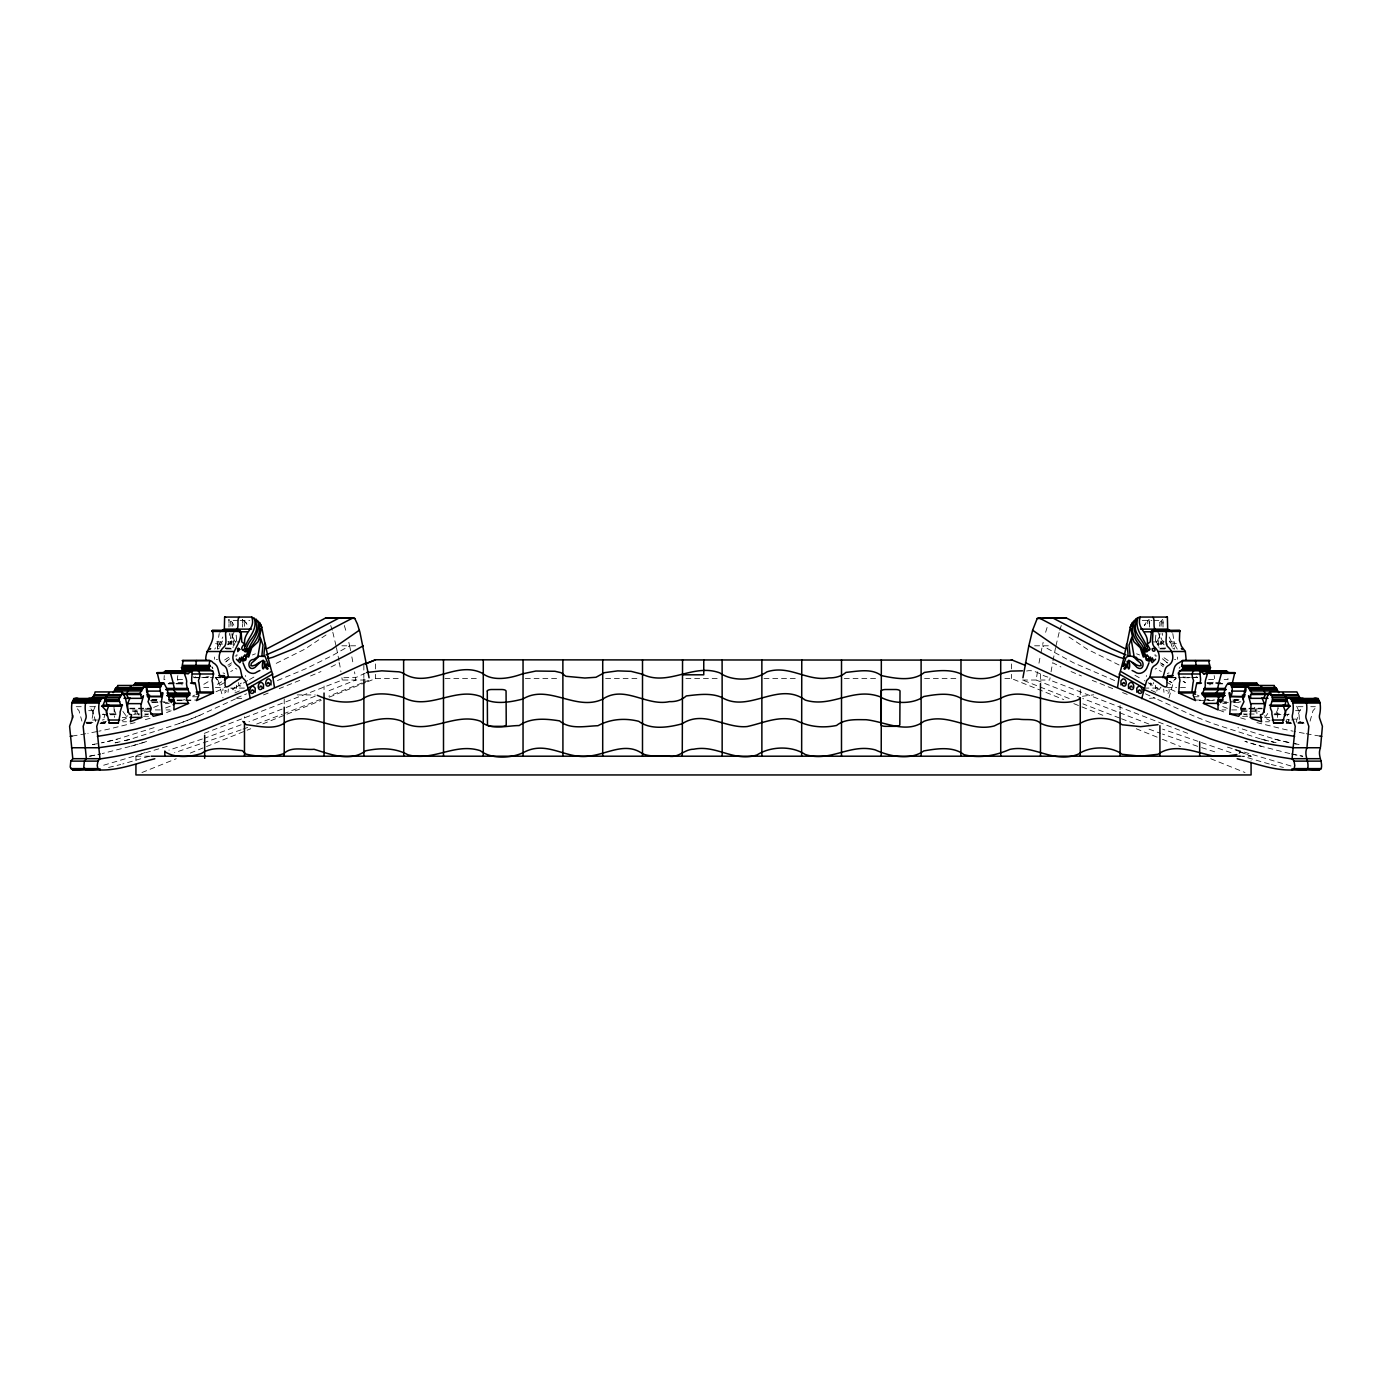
<?xml version="1.0" encoding="UTF-8"?>
<svg xmlns="http://www.w3.org/2000/svg" width="1392" height="1392" viewBox="0 0 1392 1392"><rect width="100%" height="100%" fill="white"/><g stroke="black" fill="none" stroke-linecap="round" stroke-linejoin="round"><path stroke-width="0.75" stroke-dasharray="5 3.75" d="M230.985 626.313L230.393 620.362L229.228 619.353M244.557 626.313L243.965 620.362L242.8 619.353M229.019 623.372A105.409 78.091 90 0 0 228.949 619.475A105.409 78.091 -90 0 1 229.019 623.372L228.967 627.009M242.591 623.372A105.409 78.091 -90 0 0 242.521 619.475A105.409 78.091 90 0 1 242.591 623.372L242.539 627.009M1209.909 684.986L1210.257 683.402C1213.111 684.377 1215.599 679.296 1214.155 675.572M233.369 645.488L233.317 641.503A98.032 72.628 90 0 0 233.125 637.606L233.09 637.292M1149.2 619.353L1148.035 620.362L1147.443 626.313M214.368 657.041L214.525 659.269M87.139 723.179L91.228 722.9L93.02 713.939A4.82 3.584 90 0 1 93.438 710.459L95.352 706.179M1277.491 717.402L1278.013 707.24M160.289 709.92L146.717 709.92L146.821 707.954M1155.847 635.135L1155.343 640.042M1256.732 708.632L1256.924 714.044L1258.351 714.496M1160.006 623.529L1159.588 626.261M238.571 682.567C238.954 691.737 245.062 679.992 240.224 683.785M1158.631 645.488L1158.683 641.503A98.032 72.628 -90 0 1 1158.875 637.606L1158.91 637.292M1146.312 676.495L1146.382 675.503M1159.223 633.569L1160.841 644.061L1163.173 643.191L1163.886 640.877M1155.012 655.667L1155.047 655.336A13.589 10.057 -90 0 0 1155.099 654.466M229.767 633.221L229.454 635.361M1155.36 685.247L1155.656 688.466M1163.677 689.075L1163.973 692.294M1278.152 708.632L1275.611 714.166M231.176 633.778L230.202 640.059L227.923 641.799M164.273 675.572L163.995 679.592L167.858 679.592M177.845 675.572C176.401 679.296 178.889 684.377 181.743 683.402L182.091 684.986M215.638 643.539L217.587 644.061L219.205 633.569M233.334 633.116L232.046 638.423A23.786 17.626 90 0 0 231.524 640.181L231.368 640.685A5.933 4.402 -90 0 1 230.741 641.956L227.87 644.861M1069.195 698.506L1022.581 680.027L1022.929 677.782M1187.724 733.375L1049.725 680.027L1050.073 677.782M232.777 633.569L231.159 644.061L228.827 643.191L228.114 640.877M1037.475 671.814L1036.153 680.027L1080.766 697.723M217.396 649.194L217.5 648.55A7.83 5.794 -90 0 0 217.57 647.019L217.552 644.444L214.768 649.09M1161.015 687.074L1159.014 689.806L1157.152 687.161M1177.475 659.269L1177.632 657.041M1051.047 671.814L1052.63 662.731L1060.93 666.959M182.978 700.037L184.997 699.654M1038.971 663.184L1040.155 656.885M133.649 714.496L135.076 714.044L135.268 708.632M1052.996 660.782L1055.571 647.593M1168.984 697.897L1173.856 680.531M1040.903 652.987L1043.147 642.321M1149.496 698.349L1155.412 697.897M1055.954 645.801L1059.19 632.281M1156.822 691.024L1157.483 688.083L1144.328 680.601M224.39 691.111C229.854 688.013 221.572 698.871 222.998 688.883M1296.196 722.257L1299.432 710.668L1303.051 706.701L1297.222 706.701M1310.081 721.143L1313.004 710.668L1316.623 706.701L1310.794 706.701M1045.618 632.281L1047.706 625.513M232.951 647.558L233.23 646.619M1059.764 630.211L1061.278 625.513M1156.787 642.008L1158.875 637.606M228.027 692.294L228.323 689.075M236.344 688.466L236.64 685.247M219.814 647.054L220.789 644.444M1254.644 707.275L1255.549 711.416L1252.991 715.07M218.213 646.323L222.859 637.014M233.943 645.488L234.848 643.295M221.276 643.295L222.529 640.999M218.179 648.968L219.24 648.133M1156.543 668.369L1155.134 669.117M1177.232 649.09L1174.448 644.444L1174.43 647.019A7.83 5.794 -90 0 0 1174.5 648.55L1174.604 649.194M1236.461 699.271L1234.13 702.612L1233.521 701.481M235.265 642.373L236.553 640.442M152.041 702.612L157.87 702.612L158.479 701.481M1264.301 715.871L1265.867 716.306L1269.121 711.416M122.879 711.416L126.254 716.097M195.315 676.738L194.515 677.73L193.349 676.843M208.887 676.738L202.275 677.73M1146.121 622.589A15.573 11.536 90 0 0 1144.468 625.6A15.573 11.536 -90 0 1 1146.121 622.589L1148.035 620.362M1185.079 676.843L1183.913 677.73L1183.113 676.738M1191.674 677.73L1198.651 676.843M228.723 666.803L231.142 664.75M228.81 657.215L223.799 660.556M229.61 658.781L227.766 660.278A88.966 65.911 90 0 0 224.564 662.975A88.966 65.911 -90 0 1 227.766 660.278M1238.967 753.42L1240.115 752.48A21.559 8.021 0 0 1 1240.69 752.011L1251.077 756.204L1251.077 760.363M1162.772 619.353L1159.693 622.589A15.573 11.536 -90 0 0 1158.04 625.6M326.059 634.978L304.778 649.194L272.919 664.993M110.246 714.427L116.389 714.166M1175.666 659.564L1174.483 659.634M1239.524 752.968L1239.524 751.558L1235.731 750.027M365.383 673.049L356.456 677.278L340.588 677.852M217.517 659.634L216.334 659.564M203.789 684.325L206.416 682.776A181.43 134.398 90 0 0 208.8 681.297M217.361 684.325L219.988 682.776A181.43 134.398 -90 0 0 222.372 681.297A181.43 134.398 90 0 1 219.988 682.776M220.301 685.021L225.661 681.958M247.672 680.601L234.517 688.083L235.178 691.024M249.551 679.54L257.085 675.259M348.853 642.321L349.618 645.801L332.618 655.423L306.24 668.56L277.373 680.566M1176.362 643.539L1166.653 644.061M102.817 714.166C107.723 713.156 99.511 724.867 106.366 721.3M331.07 666.959L339.37 662.731L340.953 671.814M192.844 695.983L194.654 695.113M235.526 698.871L199.996 715.192A831.355 615.873 -90 0 1 177.985 723.944L130.831 739.117A546.482 404.846 -90 0 1 122.792 741.118A546.482 404.846 90 0 0 130.831 739.117M234.935 692.955L240.851 690.258M236.588 697.897L246.541 693.842M231.646 662.818L230.011 663.775A33.808 25.039 90 0 0 228.688 664.802L227.888 665.132M216.004 691.754L221.502 689.266M158.305 705.5L153.642 707.414M121.991 720.656L128.081 717.402L122.27 717.402M232.742 670.526L232.534 670.613A76.664 56.794 90 0 0 230.707 671.483M170.276 706.196L164.639 708.337M310.555 675.973L320.978 671.553M299.767 680.375L279.253 688.622M263.506 694.921L269.439 692.555M135.929 760.363L135.929 756.204L148.004 751.332M365.539 680.027L342.275 680.027L204.276 733.375M363.956 682.219L369.419 680.027L369.071 677.782M141.967 772.525L176.21 758.744M190.304 753.072L250.734 728.747M262.81 723.892L284.977 714.983M286.996 714.166L321.239 700.385M329.295 697.148L365.539 682.567M367.558 681.749L375.614 678.513L399.487 678.513M329.121 690.676L355.847 680.027L354.525 671.814M362.129 682.95L328.773 696.157M315.201 696.157L284.055 708.337M320.821 699.289L284.229 713.539M252.422 654.971L255.397 653.805M166.535 712.565L172.869 710.129M282.141 709.067L249.011 721.769M241.112 724.78L204.363 738.299M256.65 724.031L282.315 714.287M241.06 729.843L174.574 752.707M242.991 729.13L248.768 727.024M1168.984 672.928L1167.279 673.432M202.397 738.978L168.919 750.149M154.094 727.651L117.259 739.117A546.482 404.846 -90 0 1 101.599 742.823A546.482 404.846 90 0 0 117.259 739.117M167.197 746.338L101.059 765.983M149.153 756.326L122.705 763.999M145.307 719.664L151.432 717.854M147.935 714.287L144.803 715.036M126.133 716.306L127.699 715.871M130.831 746.251A698.749 517.633 90 0 0 147.082 741.31A698.749 517.633 -90 0 1 130.831 746.251L102.225 753.559M135.111 722.622L109.202 728.99A1213.546 899.006 90 0 1 98.815 731.2M108.576 767.462L120.686 764.504M1082.402 696.296L1093.729 694.782M72.193 736.072L77.639 735.167A1213.546 899.006 90 0 0 86.008 733.671M100.711 723.179C104.678 725.476 109.011 717.593 102.277 720.029M297.192 694.904L315.271 694.956M1155.308 656.032L1156.943 655.945M238.154 620.362L230.393 620.362L232.307 622.589A15.573 11.536 90 0 1 233.96 625.6A15.573 11.536 -90 0 0 232.307 622.589M240.085 620.362L249.777 620.362M1142.223 620.362L1151.915 620.362M1153.846 620.362L1161.607 620.362L1161.015 626.313M216.578 641.921L222.389 641.921M228.201 641.921L239.842 641.921M1152.158 641.921L1163.799 641.921M1169.611 641.921L1175.422 641.921M217.587 644.061L225.347 644.061M227.279 644.061L235.039 644.061M1156.961 644.061L1164.721 644.061M341.858 645.801L357.379 645.801M1034.621 645.801L1050.142 645.801M225.33 648.011L231.316 648.22M1160.684 648.22L1166.67 648.011M225.26 648.272L231.82 648.481M1160.18 648.481L1166.74 648.272M226.391 648.933L232.203 648.933M1159.797 648.933L1165.609 648.933M193.94 677.539L199.769 677.539M201.701 677.539L213.341 677.539M215.273 677.539L221.084 677.539M1170.916 677.539L1176.727 677.539M1178.659 677.539L1190.299 677.539M1192.231 677.539L1198.06 677.539M194.515 677.73L200.326 677.73M215.847 677.73L221.659 677.73M1170.341 677.73L1176.153 677.73M1183.913 677.73L1189.725 677.73M445.057 678.513L479.77 678.513M525.341 678.513L560.054 678.513M605.624 678.513L640.337 678.513M685.908 678.513L718.446 678.513M764.017 678.513L798.73 678.513M844.3 678.513L879.013 678.513M924.584 678.513L959.297 678.513M1004.867 678.513L1011.375 678.513L1063.749 699.584M177.567 679.592L183.379 679.592M1208.621 679.592L1214.433 679.592M1224.142 679.592L1228.005 679.592L1227.727 675.572M1022.581 680.027L1049.725 680.027M169.215 683.002L185.084 682.828M1206.916 682.828L1222.785 683.002M169.459 683.089L184.962 683.089M1207.038 683.089L1222.541 683.089M168.171 683.402L174.766 683.542M175.914 683.402L184.457 683.542M1207.543 683.542L1216.086 683.402M1217.234 683.542L1223.829 683.402M168.449 683.855L174.278 683.855M176.21 683.855L183.97 683.855M1208.03 683.855L1215.79 683.855M1217.722 683.855L1223.551 683.855M203.771 687.387L211.532 687.387M215.412 687.387L225.104 687.387M1166.896 687.387L1176.588 687.387M1180.468 687.387L1188.229 687.387M230.637 688.083L248.089 688.083M1143.911 688.083L1161.363 688.083M192.688 696.766L198.499 696.766M1193.501 696.766L1199.312 696.766M236.692 698.349L242.504 698.349M152.076 699.55L157.905 699.55M1234.095 699.55L1239.924 699.55M151.45 700.072L159.21 700.072M177.167 700.037L196.55 700.037M1195.45 700.037L1214.833 700.037M1232.79 700.072L1240.55 700.072M150.51 700.437L158.27 700.437M1233.73 700.437L1241.49 700.437M177.062 700.594L192.583 700.594M1199.417 700.594L1214.938 700.594M151.102 701.846L170.503 701.846M1221.497 701.846L1240.898 701.846M163.682 702.612L167.562 702.612M1224.438 702.612L1228.318 702.612M1234.13 702.612L1239.959 702.612M165.317 703.395L169.18 703.395M1222.82 703.395L1226.683 703.395M81.206 706.701L75.377 706.701L78.996 710.668L81.919 721.143M94.778 706.701L88.949 706.701L92.568 710.668L95.804 722.257M129.943 708.215L151.258 708.215M1240.742 708.215L1262.057 708.215M129.752 708.806L143.324 708.806M145.273 708.806L151.084 708.806M1240.916 708.806L1246.727 708.806M1248.676 708.806L1262.248 708.806M166.1 709.92L169.981 709.92M1222.019 709.92L1225.9 709.92M1231.711 709.92L1245.283 709.92L1245.179 707.954M132.397 710.094L149.831 710.094M1242.169 710.094L1259.603 710.094M88.688 710.668L96.448 710.668M1295.552 710.668L1303.312 710.668M132.571 711.416L142.262 711.416M144.194 711.416L150.023 711.416M1241.977 711.416L1247.806 711.416M1249.738 711.416L1259.429 711.416M109.289 713.818L117.676 713.852M135.076 714.044L142.837 714.044M144.768 714.044L148.648 714.044M1243.352 714.044L1247.232 714.044M1249.163 714.044L1256.924 714.044M1274.324 713.852L1282.711 713.818M102.486 714.427L108.298 714.427M1275.942 714.427L1281.754 714.427M1283.702 714.427L1289.514 714.427M110.229 714.74L117.989 714.74M1274.011 714.74L1281.771 714.74M143.585 716.306L149.396 716.306M1242.604 716.306L1248.415 716.306M1269.73 717.402L1263.919 717.402L1270.009 720.656M92.585 720.029L100.346 720.029M1289.723 720.029C1282.989 717.593 1287.322 725.476 1291.289 723.179M1291.654 720.029C1298.98 716.41 1299.101 723.944 1304.861 723.179M122.635 721.769L126.515 721.769M1265.485 721.769L1269.365 721.769M86.095 722.257L93.856 722.257M101.616 722.257L105.496 722.257M1286.504 722.257L1290.384 722.257M1298.144 722.257L1305.905 722.257M87.94 722.57L93.769 722.57M101.512 722.57L105.392 722.57M1286.608 722.57L1290.488 722.57M1298.231 722.57L1304.06 722.57M86.165 722.813L93.925 722.813M100.937 722.9L105.548 722.813M1286.452 722.813L1291.063 722.9M1298.075 722.813L1305.835 722.813M86.443 723.214L94.204 723.214M100.015 723.214L105.827 723.214M1286.173 723.214L1291.985 723.214M1297.796 723.214L1305.557 723.214M135.929 756.204L150.371 756.204M1239.524 756.204L1251.077 756.204L1234.965 749.714M235.057 655.945L236.692 656.032M1026.583 671.014C1036.083 668.821 1042.173 677.173 1050.856 677.521M1319.807 736.072L1314.361 735.167A1213.546 899.006 -90 0 1 1305.992 733.671M1172.76 648.133L1173.821 648.968M1285.634 721.3C1292.489 724.867 1284.277 713.156 1289.183 714.166M1247.197 715.036L1244.065 714.287M224.721 673.432L223.016 672.928M1289.775 753.559L1261.169 746.251A698.749 517.633 90 0 1 1244.918 741.31A698.749 517.633 -90 0 0 1261.169 746.251M1290.941 765.983L1224.803 746.338M1271.314 764.504L1283.424 767.462M1256.889 722.622L1282.798 728.99A1213.546 899.006 -90 0 0 1293.185 731.2M1274.741 739.117A546.482 404.846 -90 0 0 1290.401 742.823A546.482 404.846 90 0 1 1274.741 739.117L1237.906 727.651M1261.169 739.117A546.482 404.846 -90 0 0 1269.208 741.118A546.482 404.846 90 0 1 1261.169 739.117L1214.015 723.944A831.355 615.873 -90 0 1 1192.004 715.192L1156.474 698.871M1269.295 763.999L1242.847 756.326M1240.568 717.854L1246.693 719.664M1230.998 752.707L1162.581 729.13M1201.609 747.608L1217.426 752.707M1164.112 665.132L1163.468 664.941A33.808 25.039 90 0 0 1161.989 663.775L1160.354 662.818M1197.659 746.338L1162.494 734.071M208.087 677.73L206.921 676.843M1227.361 708.337L1221.724 706.196M1149.009 729.13L1160.58 733.375M1238.358 707.414L1233.695 705.5M236.866 669.117L235.457 668.369M1148.905 724.031L1082.767 698.506M1119.551 718.028L1082.889 703.865M1121.534 718.777L1135.35 724.031M1219.131 710.129L1225.465 712.565M1136.603 653.805L1139.578 654.971M1239.524 751.558L1240.707 752.011M1112.747 688.622L1092.233 680.375M1122.561 692.555L1128.494 694.921M1073.824 703.639L1106.048 716.602M1136.255 728.747L1160.423 738.473M1162.442 739.291L1180.573 746.582M1210.779 758.744L1245.022 772.525M1114.627 680.566L1073.493 662.783L1042.382 645.801M1071.022 671.553L1081.445 675.973M1159.258 670.526L1159.466 670.613A76.664 56.794 -90 0 1 1161.293 671.483M1207.003 699.654L1209.022 700.037M1170.498 689.266L1175.996 691.754M1151.149 690.258L1157.065 692.955M1145.459 693.842L1155.308 698.349M1197.346 695.113L1199.156 695.983M1119.081 664.993L1087.222 649.194L1065.941 634.978M1164.077 641.799L1161.798 640.059L1160.824 633.778M1166.339 681.958L1171.699 685.021M1134.915 675.259L1142.449 679.54M233.125 637.606L235.213 642.008M1185.584 682.776A181.43 134.398 -90 0 1 1183.2 681.297A181.43 134.398 90 0 0 1185.584 682.776L1188.211 684.325M1172.012 682.776A181.43 134.398 -90 0 1 1169.628 681.297A181.43 134.398 90 0 0 1172.012 682.776L1174.639 684.325M1168.201 660.556L1163.19 657.215M1160.858 664.75L1163.277 666.803M1164.13 644.861L1161.259 641.956A5.933 4.402 -90 0 1 1160.632 640.685L1160.476 640.181A23.786 17.626 -90 0 0 1159.954 638.423L1158.666 633.116M1164.234 660.278A88.966 65.911 90 0 1 1167.436 662.975A88.966 65.911 -90 0 0 1164.234 660.278L1162.39 658.781M157.87 702.612L155.539 699.271M1163.312 664.802L1163.468 664.941A33.808 25.039 -90 0 0 1161.989 663.775M1040.52 673.78L1040.485 679.174M1169.141 637.014L1173.787 646.323M1197.485 677.73L1196.685 676.738M243.965 620.362L245.879 622.589A15.573 11.536 90 0 1 247.532 625.6A15.573 11.536 -90 0 0 245.879 622.589M116.058 714.427L113.848 708.632M218.144 680.531L223.016 697.897M1155.447 640.442L1156.735 642.373M139.009 715.07L136.451 711.416L137.356 707.275M1169.471 640.999L1170.724 643.295M1157.152 643.295L1158.057 645.488M1171.211 644.444L1172.186 647.054M344.294 625.513L346.382 632.281M330.722 625.513L332.236 630.211M1158.77 646.619L1159.049 647.558M1296.648 706.179L1298.562 710.459A4.82 3.584 -90 0 1 1298.98 713.939L1299.415 720.029M1169.002 688.883C1170.428 698.871 1162.146 688.013 1167.61 691.111M1151.776 683.785C1146.938 679.992 1153.046 691.737 1153.429 682.567M332.81 632.281L336.046 645.801M234.848 687.161L232.986 689.806L230.985 687.074M349.618 645.801L351.097 652.987M336.429 647.593L339.004 660.782M351.845 656.885L353.029 663.184M1162.546 635.361L1162.233 633.221M1172.795 633.569L1174.413 644.061M232.412 626.261L231.994 623.529M341.927 677.782L342.275 680.027M236.657 640.042L236.153 635.135M236.988 655.667L236.953 655.336A13.589 10.057 90 0 1 236.901 654.466M113.987 707.24L114.509 717.402M245.618 675.503L245.688 676.495M1163.033 627.009L1162.981 623.372A105.409 78.091 90 0 1 1163.051 619.475A105.409 78.091 -90 0 0 1162.981 623.372M1149.461 627.009L1149.409 623.372A105.409 78.091 -90 0 1 1149.479 619.475A105.409 78.091 90 0 0 1149.409 623.372M1120.073 705.605L1120.073 709.798M1080.262 689.562L1080.262 695.791M1011.375 663.932L1011.375 672.266M1011.375 674.337L1011.375 678.513M375.614 663.932L375.614 672.266M375.614 674.337L375.614 678.513M363.851 665.063L363.851 677.608M324.04 686.047L324.04 689.579M284.212 698.906L284.212 707.188M244.47 716.723L244.47 718.063M1179.163 668.369A7.064 5.237 -90 0 1 1180.103 666.925M1304.2 733.34A1213.546 899.006 -90 0 1 1295.273 731.618M93.02 713.939A4.82 3.584 -90 0 1 93.438 710.459M96.727 731.618A1213.546 899.006 90 0 1 87.8 733.34M217.57 647.019A7.83 5.794 90 0 1 217.5 648.55M231.368 640.685A5.933 4.402 90 0 1 230.741 641.956M199.996 715.192A831.355 615.873 90 0 1 177.985 723.944M1294.142 743.589A546.482 404.846 90 0 0 1299.484 744.581A546.482 404.846 -90 0 1 1294.142 743.589M1174.5 679.888A100.415 74.385 90 0 0 1176.118 678.165A100.415 74.385 -90 0 1 1174.5 679.888M1291.393 753.925A599.395 444.048 90 0 0 1302.79 756.256A599.395 444.048 -90 0 1 1291.393 753.925M1271.209 741.588A546.482 404.846 90 0 0 1276.829 742.823A546.482 404.846 -90 0 1 1271.209 741.588M92.516 744.581A546.482 404.846 -90 0 0 97.858 743.589A546.482 404.846 90 0 1 92.516 744.581M212.837 668.369A7.064 5.237 -90 0 0 211.897 666.925A7.064 5.237 90 0 1 212.837 668.369M215.882 678.165A100.415 74.385 -90 0 0 217.5 679.888A100.415 74.385 90 0 1 215.882 678.165M89.21 756.256A599.395 444.048 -90 0 0 100.607 753.925A599.395 444.048 90 0 1 89.21 756.256M115.171 742.823A546.482 404.846 -90 0 0 120.791 741.588A546.482 404.846 90 0 1 115.171 742.823"/><path stroke-width="1.5" d="M602.701 756.204L602.719 659.93M1172.047 631.794L1167.662 629.132L1167.383 617.056L1140.239 617.056C1136.029 629.01 1149.096 632.142 1147.269 644.061L1150.227 641.921L1151.515 630.976C1155.169 632.055 1149.583 643.73 1154.977 647.471C1160.267 652.082 1161.346 662.279 1154.229 665.828A7.064 5.237 -90 0 0 1151.358 670.37L1149.931 677.104L1152.298 678.791A181.43 134.398 -90 0 0 1158.44 682.776C1171.507 692.903 1164.652 682.411 1168.079 675.52C1173.647 681.506 1172.569 667.742 1176.014 664.993A10.022 7.43 -90 0 1 1178.659 662.957L1182.521 660.695L1181.704 665.846L1183.339 668.16L1178.38 672.771L1179.946 680.444A5.986 4.437 -90 0 1 1179.494 682.654L1178.711 692.955L1195.537 700.594L1193.083 695.095L1194.806 692.468L1196.685 683.402L1201.453 683.002M1208.778 660.504C1208.082 662.505 1213.006 669.97 1207.49 670.613M1245.248 692.398C1247.667 688.657 1243.874 681.645 1241.333 684.185M124.01 698.349L141.462 698.349L140.244 692.729L144.768 685.49L146.404 685.96L149.048 699.376L148.022 701.655L151.258 708.215L150.023 711.416L153.277 716.306L162.22 714.044L161.315 701.899L163.003 692.92L162.151 692.642L161.176 696.661L147.604 696.661L146.873 694.086M1140.239 617.056C1132.601 618.031 1133.245 626.713 1135.002 632.281C1135.367 641.26 1147.861 646.166 1143.511 655.615A2.349 1.74 -90 0 0 1144.642 656.798L1146.364 656.485L1147.078 654.64M241.495 657.041L242.747 661.252L245.671 660.121A4.211 3.115 90 0 0 246.193 658.19L244.922 654.64M247.063 649.768L245.775 650.882L245.479 648.637L247.706 648.933L248.489 655.615A2.349 1.74 90 0 1 247.358 656.798L245.636 656.485M219.953 631.794L224.338 629.132L224.617 617.056L251.761 617.056L259.451 622.589A15.573 11.536 90 0 1 261.766 627.461L264.863 643.052A16.112 11.936 -90 0 1 265.367 644.322L268.273 658.468L272.71 657.302L294.756 648.411L353.22 617.752L354.751 618.413L357.361 623.947L359.954 632.281L369.071 677.782M205.825 660.104C204.815 649.438 216.265 641.712 212.245 630.524L239.72 630.419L241.251 633.377L241.773 641.921L244.731 644.061C242.904 632.142 255.971 629.01 251.761 617.056M1137.821 617.996C1134.358 629.497 1143.128 636.683 1146.643 646.323M146.752 692.398L146.23 686.83L160.706 686.813L162.238 683.281L163.995 683.246L167.301 689.423L169.111 699.271L171.442 702.612L173.408 699.55L173.93 702.177A54.358 40.264 90 0 1 173.965 707.954L173.861 709.92L188.581 703.395C184.631 697.618 187.172 694.73 189.799 695.408C190.008 692.329 185.432 687.091 186.702 681.158C185.849 674.702 181.482 672.301 188.39 673.571C196.829 665.219 186.946 686.03 195.315 683.402L197.194 692.468L198.917 695.095L196.463 700.594L213.289 692.955L212.506 682.654A5.986 4.437 90 0 1 212.054 680.444C212.663 676.912 215.969 669.778 209.566 670.161L182.422 670.161C181.273 667.203 183.031 662.592 183.222 660.504M1197.224 682.828C1205.211 685.96 1195.067 663.897 1203.854 674.128C1210.727 670.283 1204.759 678.478 1205.176 683.211C1206.551 687.596 1200.878 694.556 1202.357 694.817C1205.42 696.035 1206.881 697.009 1203.419 703.395L1218.139 709.92L1218.035 707.954A54.358 40.264 -90 0 1 1218.07 702.177L1218.592 699.55L1222.472 699.55M1237.175 758.762C1255.253 763.251 1273.297 770.611 1292.176 769.985L1294.125 768.61L1294.786 765.548L1294.055 761.128L1292.072 758.692L1295.256 726.293L1292.455 718.115A5.899 4.367 -90 0 1 1292.35 715.297C1293.742 709.903 1294.577 696.418 1286.869 698.349L1284.607 706.196L1283.929 704.961M1305.296 769.045L1319.32 769.985L1321.269 768.61C1322.992 761.198 1317.163 755.543 1320.503 747.748L1293.359 747.748L1275.907 745.19A546.482 404.846 -90 0 1 1247.597 739.117L1200.443 723.944A831.355 615.873 -90 0 1 1178.432 715.192C1129.156 690.693 1076.416 673.606 1028.81 645.801L1032.62 630.211L1037.249 618.413L1065.924 617.752L1124.388 648.411M108.959 705.152L107.01 710.459A4.82 3.584 90 0 0 106.592 713.939L106.505 715.592M101.807 706.249L121.191 706.249L122.27 704.665L120.582 710.459A4.82 3.584 90 0 0 120.164 713.939L118.372 722.9L109.429 722.813L106.14 710.668L102.521 706.701C104.33 702.316 106.888 693.529 109.446 692.938M245.114 658.433C243.548 662.957 241.46 654.136 245.549 656.154M1299.971 698.227L1296.892 691.928L1269.748 691.928L1266.772 697.601A11.38 8.439 -90 0 0 1266.233 699.55L1264.162 710.616L1262.596 714.183L1260.439 714.74L1261.604 721.769L1251.93 718.742L1250.347 717.402L1251.008 705.1L1248.537 695.774L1250.538 698.349L1267.99 698.349M1264.11 712.356L1264.441 703.639L1261.918 697.914M1135.924 619.144L1135.907 619.475A105.409 78.091 -90 0 0 1135.837 623.372C1132.775 634.317 1143.632 639.346 1145.546 648.776M209.566 670.161C209.339 667.133 208.034 656.38 213.341 662.957A10.022 7.43 90 0 1 215.986 664.993C219.431 667.742 218.353 681.506 223.921 675.52C227.348 682.411 220.493 692.903 233.56 682.776A181.43 134.398 90 0 0 239.702 678.791L242.069 677.104L240.642 670.37A7.064 5.237 90 0 0 237.771 665.828C223.694 655.649 245.009 643.191 239.72 630.419M77.987 698.349C70.279 696.418 71.114 709.903 72.506 715.297A5.899 4.367 -90 0 1 72.419 718.115L69.6 726.293L72.784 758.692L70.801 761.128L70.209 767.183L72.68 769.985L86.704 769.045M92.029 698.227L94.378 694.973L121.522 694.973L122.252 691.928L125.228 697.601A11.38 8.439 90 0 1 125.767 699.55L127.838 710.616L129.404 714.183L131.561 714.74L130.396 721.769L141.653 717.402L140.992 705.1L143.463 695.774L141.462 698.349M108.071 704.961L107.393 706.196L105.131 698.349C97.423 696.418 98.258 709.903 99.65 715.297A5.899 4.367 90 0 1 99.563 718.115L96.744 726.293L99.928 758.692L97.945 761.128L97.214 765.548L97.875 768.61L99.824 769.985C118.703 770.611 136.747 763.251 154.825 758.762M1132.862 623.529C1130.669 633.76 1136.063 641.155 1141.84 648.167A32.173 23.821 -90 0 1 1142.78 651.038L1143.319 653.37M1232.303 683.211L1234.791 672.684L1207.142 672.58M523.044 673.728L535.868 671.031L554.938 671.275L561.08 672.701L565.848 676.286L584.866 678.026L595.985 677.278L604.372 672.684L617.735 670.874L631.063 671.344L643.226 674.424M1134.045 656.119L1131.539 641.503A98.032 72.628 -90 0 1 1131.731 637.606L1131.766 637.292M1123.066 666.211L1126.111 657.285L1129.817 655.667A12.998 9.622 -90 0 1 1129.991 654.292L1128.999 645.14L1131.731 637.606M1320.608 746.617L1322.4 726.293L1319.581 718.115A5.899 4.367 -90 0 1 1319.494 715.297C1320.886 709.903 1321.721 696.418 1314.013 698.349M257.955 656.119L260.461 641.503A98.032 72.628 90 0 0 260.269 637.606L260.234 637.292M1151.515 630.976L1179.755 630.524L1179.442 640.337L1181.443 646.219L1185.358 651.508L1186.175 660.104M268.934 666.211L265.141 656.467L258.442 656.241L253.779 659.425C246.541 659.443 247.828 672.197 254.927 667.464L259.73 662.731M1144.015 650.238C1145.703 643.957 1148.017 653.875 1144.937 649.768M1127.868 655.667L1127.903 655.336A13.589 10.057 -90 0 0 1127.903 652.43L1126.633 644.322A16.112 11.936 -90 0 1 1127.155 643.052L1130.234 627.461A15.573 11.536 -90 0 1 1132.549 622.589L1134.463 620.362M1307.036 746.617L1308.828 726.293L1306.009 718.115A5.899 4.367 -90 0 1 1305.922 715.297C1307.314 709.903 1308.149 696.418 1300.441 698.349M1306.931 747.748C1303.591 755.543 1309.42 761.198 1307.697 768.61L1305.748 769.985L1291.724 769.045M130.082 697.914L127.559 703.639L127.89 712.356M147.604 696.661L148.039 694.921M1144.415 654.275L1145.494 655.18L1144.485 652.657M1282.554 692.938C1285.094 693.529 1287.722 702.299 1289.479 706.701L1285.86 710.668L1282.571 722.813L1273.628 722.9L1271.836 713.939A4.82 3.584 -90 0 0 1271.418 710.459C1267.573 704.839 1276.638 700.193 1269.748 691.928M1250.538 698.349L1250.642 694.538L1252.017 693.407L1247.006 685.438L1245.596 685.96L1242.952 699.376L1243.978 701.655L1240.742 708.215L1241.977 711.416L1238.723 716.306L1229.78 714.044L1230.685 701.899L1228.997 692.92L1229.849 692.642L1230.824 696.661L1244.396 696.661L1245.127 694.086M1278.9 692.729L1276.568 688.814L1249.442 688.814M1218.592 699.55L1220.558 702.612C1225.412 696.592 1222.976 688.588 1227.866 683.576C1232.929 683.054 1233.225 691.702 1230.824 696.661M196.394 694.277L200.1 691.981L198.934 682.654A5.986 4.437 90 0 1 198.482 680.444C201.335 674.528 199.717 670.892 195.228 668.456C197.246 666.577 195.106 661.583 196.794 660.504M1117.55 687.335L1119.881 672.614A20.932 15.521 -90 0 1 1120.56 670.666L1124.197 656.746M1022.929 677.782L1028.81 645.801M1162.929 677.73L1164.93 670.37A7.064 5.237 -90 0 1 1167.801 665.828C1174.918 662.279 1173.839 652.082 1168.549 647.471C1163.155 643.73 1168.741 632.055 1165.087 630.976M149.57 694.973L148.509 699.219M1254.905 684.185L1256.906 683.281L1258.49 685.508M142.558 688.814L115.432 688.814L113.1 692.729M159.802 686.83L161.176 696.661M248.681 653.37L249.22 651.038A32.173 23.821 90 0 1 250.16 648.167C255.937 641.155 261.331 633.76 259.138 623.529M115.432 688.814L116.389 687.631L143.533 687.631M1141.684 698.61L1146.712 680.531A100.415 74.385 -90 0 0 1148.974 678.165L1149.931 677.104L1169.315 677.104M121.522 694.973L118.807 699.41L121.191 706.249M174.522 696.661L175.757 694.208L176.227 695.408M251.534 691.111C251.882 687.979 255.067 691.389 253.361 692.955C248.837 695.843 248.733 685.769 253.274 686.204L255.206 688.17L255.171 692.294M259.834 687.283C260.182 684.151 263.366 687.561 261.679 689.127C257.155 692.015 257.033 681.941 261.592 682.376L263.506 684.342L263.488 688.466M267.368 683.785C267.699 680.653 270.901 684.064 269.195 685.63C264.671 688.518 264.567 678.443 269.108 678.861L271.04 680.845L271.005 684.968M1215.773 695.408L1216.243 694.208L1217.478 696.661M246.454 648.776C248.368 639.346 259.225 634.317 256.163 623.372A105.409 78.091 90 0 0 256.093 619.475L256.076 619.144M176.54 695.704C178.698 692.45 171.46 691.232 174.522 688.431A18.461 13.676 90 0 1 173.252 683.211L170.572 673.345L171.947 672.928M247.985 650.238C251.621 640.372 261.209 632.925 257.537 620.362M264.741 661.2C264.219 674.668 260.774 668.003 263.262 660.208L257.155 663.775A33.808 25.039 90 0 0 255.832 664.802L253.796 665.533A70.383 52.13 90 0 1 252.404 665.915L250.873 665.654L251.36 663.288A88.966 65.911 90 0 1 254.91 660.278L258.842 656.363M133.51 685.508L135.094 683.281L163.995 683.246M159.697 683.211L157.209 672.684L184.858 672.58M1126.633 644.322L1123.727 658.468L1119.29 657.302L1097.244 648.411L1038.78 617.752M1127.259 661.2C1129.156 663.775 1124.753 671.449 1123.918 668.63C1125.919 666.298 1127.59 660.887 1123.24 666.02M165.196 671.814L162.29 672.823M178.768 671.814L175.862 672.823M1148.992 662.766L1148.87 663.062A38.123 28.24 -90 0 1 1147.426 666.559C1145.981 671.779 1139.613 675.729 1134.898 671.866A76.664 56.794 -90 0 0 1132.34 670.613L1132.114 670.526M94.378 694.973L95.108 691.928L122.252 691.928M118.076 685.769L116.389 687.631M245.357 646.323C248.698 636.614 257.92 629.602 254.179 617.996M209.774 649.455L210.662 648.585M1203.419 703.395L1216.991 703.395L1219.305 695.617L1218.104 696.626M248.681 657.076L251.761 647.75L257.885 641.956A5.933 4.402 90 0 0 258.494 640.685L258.668 640.181A23.786 17.626 90 0 1 259.173 638.423L260.722 631.133A73.289 54.288 90 0 0 261 628.279M1155.621 659.182L1152.193 662.679L1150.523 660.33L1152.245 657.79L1153.22 659.878L1151.462 660.226M247.706 651.56L245.096 651.821A6.073 4.507 90 0 1 244.261 650.986L244.087 650.743M240.538 660.226L238.78 659.878L239.755 657.79L241.477 660.33L239.807 662.679L236.379 659.182M1260.352 685.769C1264.11 687.909 1266.772 696.244 1263.536 697.566M1273.924 685.769L1276.568 688.814M1226.804 671.814L1229.71 672.823M1147.913 650.743L1147.739 650.986A6.073 4.507 -90 0 1 1146.904 651.821L1144.294 651.56M128.464 697.566C125.228 696.244 127.89 687.909 131.648 685.769M1146.364 656.485L1145.807 658.19A4.211 3.115 -90 0 0 1146.329 660.121L1149.253 661.252L1150.505 657.041M523.114 698.888C548.483 683.611 575.836 711.712 602.701 699.184M682.271 723.701C703.656 709.711 725.423 728.712 747.139 726.554C763.042 723.144 778.319 715.401 795.841 720.203C808.23 726.728 822.359 728.347 836.54 725.476C844.805 718.742 855.993 719.681 866.102 719.716C884.633 721.613 906.766 734.315 923.905 721.317C948.839 712.043 969.354 732.523 994.323 725.928C1002.64 721.682 1011.288 717.976 1021.241 719.42C1027.609 719.942 1035.387 718.498 1040.485 723.161C1051.708 729.164 1066.603 726.676 1078.556 724.432C1089.936 716.445 1110.955 716.219 1122.161 724.762L1140.64 726.659L1158.074 724.693M1000.726 698.245C1026.443 684.464 1051.952 710.407 1078.417 699.671L1080.314 697.827M233.525 631.794C241.06 630.193 235.979 619.805 239.146 617.352M1000.709 673.728C989.59 680.323 972.277 680.131 960.985 673.972M602.701 699.115C624.643 684.586 646.288 706.684 669.43 701.62C675.781 701.881 681.68 700.141 686.308 695.93C697.984 694.608 711.155 692.59 722.152 697.601L722.152 756.204M359.38 630.211L331.922 649.194L273.424 677.608M523.044 698.975C510.22 702.264 491.776 705.709 480.675 696.452C454.575 686.795 428.91 710.929 403.732 697.653M682.271 723.753C669.03 727.407 650.638 730.261 638.754 721.317C624.817 717.785 610.253 719.02 597.916 725.719C585.336 726.085 569.92 729.843 559.567 720.882C545.96 718.69 530.7 717.437 519.199 725.563C506.879 725.545 490.593 730.696 480.623 721.282C454.053 711.416 425.813 737.725 400.774 720.795C379.703 713.696 361.99 726.346 342.067 726.624C323.344 724.797 305.84 713.365 285.952 721.839C275.703 730.765 258.529 726.015 246.262 724.71L242.834 721.369M1000.726 698.279C988.999 703.569 972.677 703.534 960.915 698.332M188.581 703.395L175.009 703.395L173.147 704.787M226.913 630.976C223.259 632.055 228.845 643.73 223.451 647.471C218.161 652.082 217.082 662.279 224.199 665.828A7.064 5.237 90 0 1 227.07 670.37L228.497 677.104L226.13 678.791A181.43 134.398 90 0 1 224.425 679.94M1000.726 673.693L1010.749 671.118L1022.476 670.822M135.094 683.281L137.095 684.185M247.428 685.021L270.709 671.797M250.316 698.61L248.089 688.083L272.884 673.989M363.19 645.801C315.584 673.606 262.844 690.693 213.568 715.192A831.355 615.873 90 0 1 191.557 723.944L144.403 739.117A546.482 404.846 90 0 1 116.093 745.207L98.641 747.748L71.497 747.748M1220.053 672.928L1221.428 673.345L1218.731 683.211A18.461 13.676 -90 0 1 1217.478 688.431C1220.54 691.232 1213.302 692.45 1215.46 695.704M353.22 617.752L326.076 617.752L267.612 648.411M366.514 662.731L335.959 676.703L182.352 738.543A698.749 517.633 90 0 1 157.975 746.251L127.751 753.925A599.395 444.048 90 0 1 111.064 757.196L100.555 758.866M1195.206 660.504C1196.267 661.861 1195.693 666.751 1196.494 668.873C1191.639 670.631 1191.187 675.137 1193.518 680.444A5.986 4.437 -90 0 1 1193.066 682.654L1191.9 691.981L1195.606 694.277M248.646 689.266L188.077 714.653L136.346 728.99A1213.546 899.006 90 0 1 104.783 735.167L97.388 736.368M1050.821 618.413L1052.352 617.752L1110.816 648.411L1126.006 654.971M1065.924 617.752L1037.249 618.413M259.886 670.526L259.66 670.613A76.664 56.794 90 0 0 257.102 671.884C252.37 675.729 246.019 671.779 244.574 666.559A38.123 28.24 90 0 1 243.13 663.062L243.008 662.766M365.226 663.914L375.614 659.756L1012.419 660.139M365.539 663.81L375.614 659.756M265.994 654.971L281.184 648.411L339.648 617.752L341.179 618.413M1152.854 617.352C1156.021 619.805 1150.94 630.193 1158.475 631.794M1166.426 617.352L1167.383 617.056M523.044 673.624C511.021 678.165 493.081 681.923 482.328 673.241C455.636 659.86 428.614 689.701 403.158 673.241A11.919 4.437 0 0 0 398.93 671.831L381.791 670.822L366.618 672.493M1236.862 754.551L1226.387 756.065A64.832 24.134 0 0 1 1213.685 756.1C1196.041 752.567 1174.448 742.354 1158.022 754.273L1140.64 756.204L1122.178 754.307C1110.903 745.781 1089.919 745.955 1078.504 754.046C1053.953 764.382 1034.169 744.198 1009.931 749.366C995.698 755.508 980.003 758.779 964.047 754.69C952.928 745.99 936.816 748.67 923.818 750.914C910.194 760.78 889.592 756.482 875.255 749.888C850.025 743.119 830.154 762.729 805.202 754.464C791.735 745.503 770.542 746.216 757.022 754.934C734.315 762.485 716.341 744.511 693.755 749.209C684.377 749.105 678.617 758.327 668.525 756.082C659.93 755.647 650.621 757.213 642.495 753.716C625.565 741.397 606.721 754.307 589.199 756.065C566.266 759.719 547.143 740.039 524.158 752.167C511.978 758.379 491.724 759.614 480.257 750.671C454.801 742.441 433.364 761.842 407.891 754.76C395.084 747.643 379.703 747.748 365.626 750.827C350.192 762.381 330.182 754.255 314.105 749.279C304.483 750.288 291.554 745.903 283.951 753.542C272.119 757.822 258.146 756.83 246.001 754.116L242.26 750.636C229.315 749.557 212.889 745.433 201.44 753.49C190.13 757.109 175.305 758.431 164.83 751.697M1129.799 655.945L1136.063 657.215L1138.221 659.425C1145.459 659.443 1144.172 672.197 1137.073 667.464L1132.27 662.731M212.245 630.524L240.485 630.976M146.23 686.83L148.666 683.281L150.667 684.185M100.276 769.045L86.252 769.985L83.781 767.183L84.373 761.128L86.356 758.692L83.172 726.293L85.991 718.115A5.899 4.367 90 0 0 86.078 715.297C84.686 709.903 83.851 696.418 91.559 698.349M70.244 736.368L72.193 736.072M354.751 618.413L326.076 617.752M224.338 629.132L251.482 629.132M1140.518 629.132L1167.662 629.132M1152.28 630.419L1179.755 630.524M212.071 630.663L239.198 630.663M1152.802 630.663L1179.929 630.663M211.81 631.446L238.937 631.446M1153.063 631.446L1180.19 631.446M239.337 631.794L247.097 631.794M1144.903 631.794L1152.663 631.794M206.642 651.508L233.786 651.508M1158.214 651.508L1185.358 651.508M182.422 660.434L209.757 660.33M1182.434 660.434L1209.578 660.434M182.335 660.695L209.479 660.695M1182.521 660.695L1209.665 660.695M183.152 665.376L210.279 665.376M1181.721 665.376L1208.848 665.376M183.152 665.846L210.296 665.846M1181.704 665.846L1208.848 665.846M182.978 666.142L210.105 666.142M1181.895 666.142L1209.022 666.142M181.447 667.586L208.591 667.586M1183.409 667.586L1210.553 667.586M181.43 667.882L208.574 667.882M1183.426 667.882L1210.57 667.882M181.934 668.873L209.078 668.873M1182.922 668.873L1210.066 668.873M1182.434 670.161L1209.578 670.161M191.261 670.77L212.593 670.77M1179.407 670.77L1200.739 670.77M165.074 671.048L192.2 671.048M1199.8 671.048L1226.926 671.048M165.335 671.414L192.461 671.414M1199.539 671.414L1226.665 671.414M157.209 672.684L184.353 672.684M1207.647 672.684L1234.791 672.684M157 673.345L184.144 673.345M1207.856 673.345L1235 673.345M184.51 673.571L188.39 673.571M1203.61 673.571L1207.49 673.571M192.357 673.989L213.689 673.989M1178.311 673.989L1199.643 673.989M682.55 674.807L703.76 674.807L703.76 659.756M218.701 675.677L224.512 675.677M1167.488 675.677L1173.299 675.677M222.685 677.104L242.069 677.104L243.026 678.165A100.415 74.385 90 0 0 245.27 680.531L248.089 688.083M190.547 683.002L194.776 682.828M1228.005 683.246L1256.906 683.281M135.285 683.368L162.429 683.368M191.435 683.402L195.315 683.402M1196.685 683.402L1200.565 683.402M1229.571 683.368L1256.715 683.368M135.72 683.89L162.864 683.89M1229.136 683.89L1256.28 683.89M135.929 683.924L163.073 683.924M1228.927 683.924L1256.071 683.924M133.597 685.212L160.741 685.212M1231.259 685.212L1258.403 685.212M117.641 685.49L144.994 685.438M1247.006 685.438L1274.359 685.49M143.254 686.813L160.706 686.813M1231.294 686.813L1248.746 686.813M1232.198 686.83L1245.77 686.83M1248.467 687.631L1275.611 687.631M115.832 687.839L142.958 687.839M1249.042 687.839L1276.168 687.839M115.623 688.066L142.767 688.066M1249.233 688.066L1276.377 688.066M166.762 688.431L188.094 688.431M1203.906 688.431L1225.238 688.431M166.675 688.866L188.007 688.866M1203.993 688.866L1225.325 688.866M114.649 689.388L141.793 689.388M165.979 689.371L187.311 689.371M1204.689 689.371L1226.021 689.371M1250.207 689.388L1277.351 689.388M165.857 689.632L187.172 689.632M1204.828 689.632L1226.143 689.632M114.596 690.937L141.74 690.937M146.682 691.111L160.254 691.111M1231.746 691.111L1245.318 691.111M1250.26 690.937L1277.404 690.937M196.237 691.981L213.672 691.981M1178.328 691.981L1195.763 691.981M166.988 693.059L190.252 693.059M199.717 692.955L213.289 692.955M1178.711 692.955L1192.283 692.955M1201.748 693.059L1225.012 693.059M122.531 693.407L139.983 693.407M1252.017 693.407L1269.469 693.407M122.531 693.825L139.983 693.825M1252.017 693.825L1269.469 693.825M168.014 694.208L189.329 694.208M1202.671 694.208L1223.986 694.208M122.983 694.469L141.358 694.538M168.171 694.382L189.486 694.382M1202.514 694.382L1223.829 694.382M1250.642 694.538L1269.017 694.469M1270.478 694.973L1297.622 694.973M93.525 695.339L120.669 695.339M167.127 695.513L186.511 695.513M1205.489 695.513L1224.873 695.513M1271.331 695.339L1298.475 695.339M166.883 695.617L186.267 695.617M1205.733 695.617L1225.117 695.617M147.9 696.331L161.472 696.331M1230.528 696.331L1244.396 696.661M168.71 696.661L188.094 696.661M1203.906 696.661L1223.29 696.661M92.29 697.305L119.799 697.27M1272.201 697.27L1299.71 697.305M92.116 697.566L119.26 697.566M1272.74 697.566L1299.884 697.566M73.724 698.471L100.868 698.471M1291.132 698.471L1318.276 698.471M73.463 699.149L100.607 699.149M1291.393 699.149L1318.537 699.149M105.235 699.41L118.807 699.41M169.528 699.55L173.408 699.55M1273.193 699.41L1286.765 699.41M105.322 700.054L118.894 700.054M168.902 700.072L172.782 700.072M1219.218 700.072L1223.098 700.072M1273.106 700.054L1286.678 700.054M169.894 700.437L173.774 700.437M1218.226 700.437L1222.106 700.437M73.48 700.802L100.624 700.802M1291.376 700.802L1318.52 700.802M73.306 701.29L100.45 701.29M1291.55 701.29L1318.694 701.29M106.14 701.411L119.695 701.411M1272.305 701.411L1285.86 701.411M72.14 702.281L99.284 702.281M1292.716 702.281L1319.86 702.281M71.862 703.03L99.006 703.03M1292.994 703.03L1320.138 703.03M127.559 703.639L141.131 703.639M1250.869 703.639L1264.441 703.639M103.147 705.152L122.531 705.152M1269.469 705.152L1288.853 705.152M101.581 706.196L120.965 706.196M1271.035 706.196L1290.419 706.196M1270.809 706.249L1290.193 706.249M150.597 714.044L162.22 714.044M1229.78 714.044L1241.403 714.044M130.03 717.402L141.653 717.402M1250.347 717.402L1261.97 717.402M108.089 720.029L119.729 720.029M1272.271 720.029L1283.911 720.029M108.68 722.9L118.372 722.9M1273.628 722.9L1283.32 722.9M151.136 756.204L1240.202 756.204M72.784 758.692L99.928 758.692M1292.072 758.692L1319.216 758.692M70.801 761.128L97.945 761.128M1294.055 761.128L1321.199 761.128M70.731 768.61L97.875 768.61M1294.125 768.61L1321.269 768.61M72.68 769.985L99.824 769.985M1292.176 769.985L1319.32 769.985M1146.451 656.154C1150.54 654.136 1148.452 662.957 1146.886 658.433M247.515 652.657L246.506 655.18L247.585 654.275M1291.445 758.866L1280.936 757.196A599.395 444.048 -90 0 1 1264.249 753.925L1234.025 746.251A698.749 517.633 -90 0 1 1209.648 738.56L1056.041 676.703L1025.486 662.731M1319.807 736.072L1321.756 736.368M1294.612 736.368L1287.217 735.167A1213.546 899.006 -90 0 1 1255.654 728.99L1203.923 714.653L1143.354 689.266M184.51 670.613L182.422 670.161M317.272 695.321C330.913 701.307 346.225 704.526 361.398 699.706C372.778 691.006 391.065 693.616 403.732 697.601M224.617 617.056L225.574 617.352M1011.375 659.756L1025.469 665.428M1118.576 677.608L1060.078 649.194L1032.62 630.211M1181.338 648.585L1182.226 649.455M1119.116 673.989L1143.911 688.083M1121.291 671.797L1144.572 685.021M260.269 637.606L263.001 645.14L262.009 654.292A12.998 9.622 90 0 1 262.183 655.667L262.201 655.945M643.208 674.668C669.1 686.378 693.494 663.01 719.838 672.91C732.488 681.836 754.22 680.758 766.922 671.849C789.473 664.523 806.768 681.61 828.866 677.904C835.165 678.008 841.255 676.495 846.04 672.371C857.437 671.362 871.601 668.003 881.31 675.572C894.725 678.391 912.874 681.958 924.375 672.44C936.224 670.7 949.762 668.856 960.95 673.919M1216.138 672.823L1213.232 671.814M1218.853 704.787L1216.991 703.395M1163.503 677.104L1165.87 678.791A181.43 134.398 -90 0 0 1167.575 679.94M722.152 697.653C749.209 713.348 778.528 680.584 805.272 700.089C831.685 708.215 852.931 686.935 879.744 696.661C891.733 703.726 912.108 705.031 923.714 696.539C935.528 694.399 950.11 692.05 960.915 698.279M173.896 696.626L172.695 695.617L175.009 703.395M268.76 666.02C264.41 660.887 266.081 666.298 268.082 668.63C267.247 671.396 263.158 664.141 264.515 661.444M1143.319 657.076L1140.239 647.75L1134.115 641.956A5.933 4.402 -90 0 1 1133.506 640.685L1133.332 640.181A23.786 17.626 -90 0 0 1132.827 638.423L1131.278 631.133A73.289 54.288 -90 0 1 1131 628.279M1133.158 656.363L1137.09 660.278A88.966 65.911 90 0 1 1140.64 663.271L1141.127 665.654L1139.596 665.915A70.383 52.13 -90 0 1 1138.204 665.533L1136.168 664.802A33.808 25.039 -90 0 0 1134.845 663.775L1128.738 660.208C1131.331 667.481 1127.59 675.016 1127.485 661.444M1136.829 692.294L1136.794 688.17L1138.726 686.204C1143.267 685.769 1143.163 695.843 1138.639 692.955C1136.933 691.389 1140.118 687.979 1140.466 691.111M1128.512 688.466L1128.494 684.342L1130.408 682.376C1134.967 681.941 1134.845 692.015 1130.321 689.127C1128.634 687.561 1131.818 684.151 1132.166 687.283M1120.995 684.968L1120.96 680.845L1122.892 678.861C1127.433 678.443 1127.329 688.518 1122.805 685.63C1121.099 684.064 1124.301 680.653 1124.632 683.785M1243.491 699.219L1242.43 694.973M267.803 656.746L271.44 670.666A20.932 15.521 90 0 1 272.119 672.614L274.45 687.335M1285.495 715.592L1285.408 713.939A4.82 3.584 -90 0 0 1284.99 710.459L1283.041 705.152M1243.961 694.921L1244.1 696.331M264.132 655.667L264.097 655.336A13.589 10.057 90 0 1 264.097 652.43L265.367 644.322A16.112 11.936 90 0 0 264.845 643.052M722.152 697.601L722.1 659.93M1251.077 762.451L1251.077 774.944L135.929 774.944L135.929 764.539M1199.678 741.762L1199.678 756.204M1159.919 725.65L1159.919 756.204M1120.073 711.904L1120.073 756.204M1080.262 697.879L1080.262 756.204M1040.485 683.576L1040.485 756.204M1000.709 659.93L1000.726 756.204M960.985 659.93L960.915 756.204M921.104 659.93L921.139 756.204M881.327 659.93L881.223 756.204M841.516 659.93L841.499 756.204M801.757 659.93L801.653 756.204M761.859 659.93L761.876 756.204M682.55 659.756L682.271 756.204M642.512 659.93L642.495 756.204M562.873 659.93L562.925 756.204M523.044 659.912L523.044 756.204M483.285 659.93L483.268 756.204M443.474 659.93L443.509 756.204M403.628 659.93L403.732 756.204M363.886 679.139L363.886 756.204M324.04 693.025L324.04 756.204M284.212 707.188L284.212 756.204M244.47 721.648L244.47 756.204M204.659 735.289L204.659 758.327M164.83 751.001L164.83 756.204M1130.234 627.461A15.573 11.536 90 0 1 1132.549 622.589M259.451 622.589A15.573 11.536 -90 0 1 261.766 627.461M256.093 619.475A105.409 78.091 -90 0 1 256.128 620.38M72.506 715.297A5.899 4.367 90 0 1 72.419 718.115M244.696 645.488L244.714 647.019A7.83 5.794 90 0 1 244.644 648.55L243.008 650.412A5.446 4.037 90 0 1 241.912 649.09C240.729 647.854 244.714 642.704 244.696 645.488M881.24 691.111L881.066 724.693A4.333 1.618 0 0 0 885.173 726.328L895.456 726.328A4.333 1.618 0 0 0 899.824 724.884L900.015 691.006A4.333 1.618 0 0 0 895.682 689.51L885.469 689.51A4.315 1.618 0 0 0 881.24 691.111M487.287 691.006L487.478 724.884A4.333 1.618 0 0 0 491.846 726.328L502.129 726.328A4.333 1.618 0 0 0 506.236 724.693L506.062 691.111A4.315 1.618 0 0 0 501.833 689.51L491.62 689.51A4.333 1.618 0 0 0 487.287 691.006M1147.321 646.01L1147.286 647.019A7.83 5.794 -90 0 0 1147.356 648.55L1148.992 650.412A5.446 4.037 -90 0 0 1150.088 649.09L1147.304 644.444L1147.321 646.01M1152.315 648.863C1151.515 652.726 1157.048 651.369 1154.386 648.672A6.838 5.063 -90 0 0 1153.516 648.202L1152.315 648.863M239.737 649.333L237.806 651.578L237.614 648.672A6.838 5.063 90 0 1 238.484 648.202L239.737 649.333"/></g></svg>
